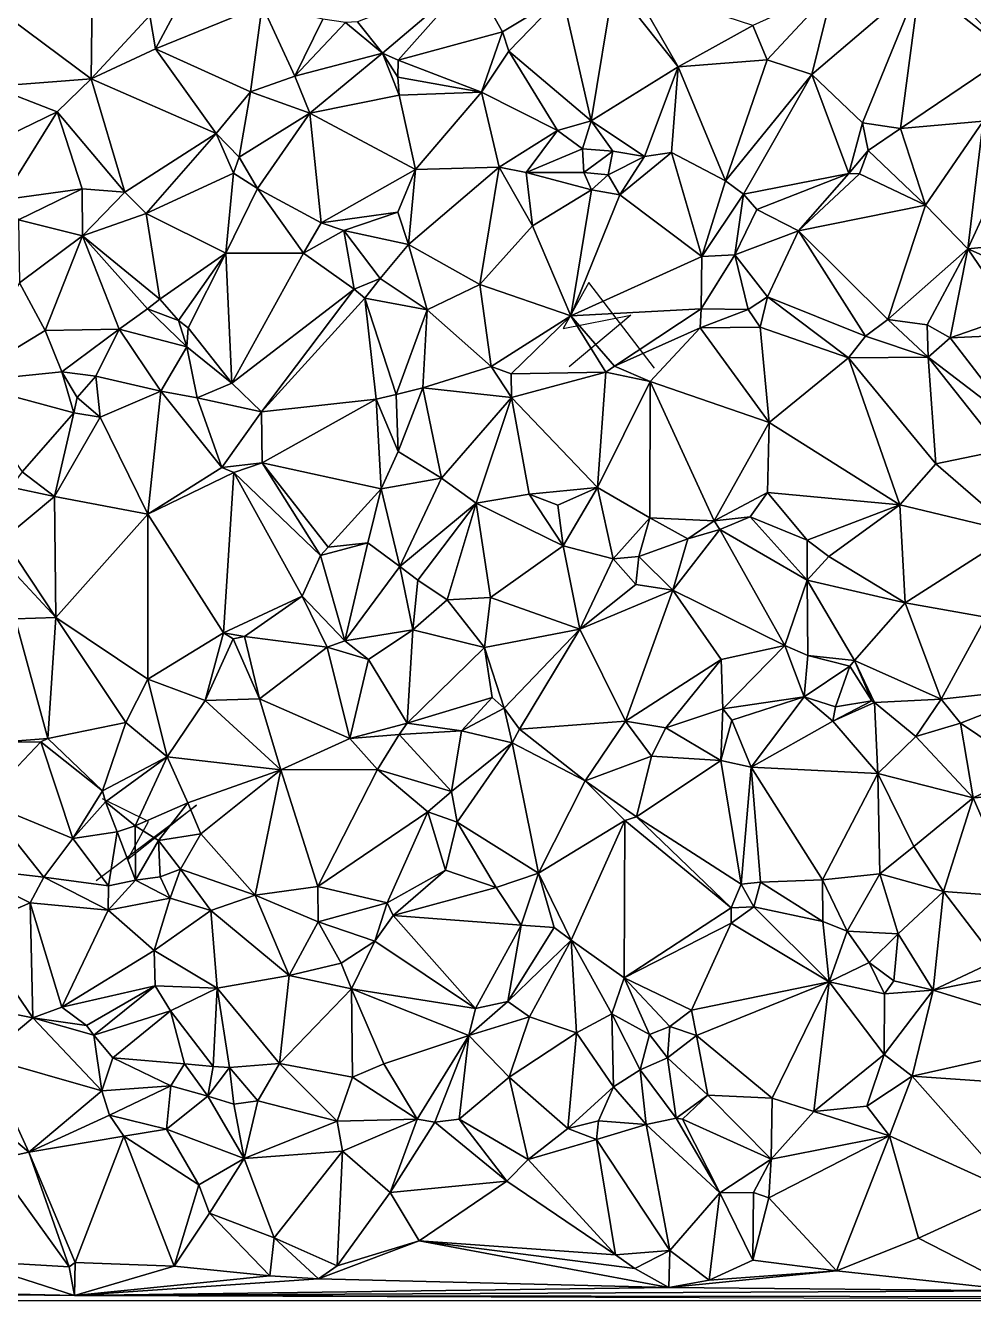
# Model space of a CAD drawing. Header units: metres. Extents: x -15 to 15.3, y -15 to 15.
# Drawn here: x -5.67 to 5.05, y -15 to -0.58 of the extents above; entities that cross this region are included whole.
import ezdxf

# ---------------------------------------------------------------- set-up
doc = ezdxf.new("R2010")
doc.units = ezdxf.units.M
for name, color, linetype in [('CRACKS', 1, 'Continuous'), ('STREET_MESH', 7, 'Continuous'), ('WATER_LINE', 5, 'Continuous')]:
    doc.layers.add(name, color=color, linetype=linetype)

msp = doc.modelspace()

# ---------------------------------------------------------------- linework, layer by layer
at = {"layer": 'CRACKS'}
for points in [[(1.443, -4.457, 0.1), (0.699, -3.487, 0.1), (0.409, -4.009, 0.1), (1.174, -3.859, 0.1), (0.478, -4.443, 0.1)], [(-4.871, -10.25, 0.1), (-3.734, -9.398, 0.1), (-4.515, -10.015, 0.1), (-4.279, -9.584, 0.1), (-4.798, -9.328, 0.1)]]:
    msp.add_polyline3d(points, dxfattribs=at)
at = {"layer": 'STREET_MESH'}
for points in [[(4.55, 0.039), (5.466, -0.908), (5.541, 0.537)], [(-4.912, 0.061), (-6.009, -0.382), (-4.928, -1.186)], [(-4.912, 0.061), (-4.928, -1.186), (-4.265, -0.468)], [(-4.199, -0.847), (-3.715, 0.057), (-4.265, -0.468)], [(-2.993, -0.357), (-3.715, 0.057), (-4.199, -0.847)], [(5.466, -0.908), (4.55, 0.039), (4.442, -0.093)], [(-1.634, -0.896), (-0.623, -0.037), (-1.917, -0.542)], [(-1.634, -0.896), (-1.457, -0.976), (-0.623, -0.037)], [(-1.457, -0.976), (-0.275, -0.654), (-0.623, -0.037)], [(-0.623, -0.037), (-0.275, -0.654), (0.402, -0.244)], [(0.724, -1.66), (0.977, -0.127), (0.402, -0.244)], [(0.977, -0.127), (0.724, -1.66), (1.709, -1.048)], [(1.186, -0.135), (0.977, -0.127), (1.709, -1.048)], [(2.552, -0.582), (1.186, -0.135), (1.709, -1.048)], [(4.442, -0.093), (3.458, -0.173), (3.221, -1.136)], [(3.794, -1.682), (4.442, -0.093), (3.221, -1.136)], [(3.794, -1.682), (4.221, -1.747), (4.442, -0.093)], [(4.221, -1.747), (5.466, -0.908), (4.442, -0.093)], [(-0.275, -0.654), (-0.207, -0.874), (0.402, -0.244)], [(-0.207, -0.874), (0.724, -1.66), (0.402, -0.244)], [(3.458, -0.173), (2.552, -0.582), (2.714, -0.97)], [(3.458, -0.173), (2.714, -0.97), (3.221, -1.136)], [(-6.009, -0.382), (-6.051, -1.274), (-4.928, -1.186)], [(-2.993, -0.357), (-4.199, -0.847), (-3.126, -1.331)], [(-2.625, -1.154), (-2.993, -0.357), (-3.126, -1.331)], [(-2.993, -0.357), (-2.625, -1.154), (-2.308, -0.509)], [(-4.928, -1.186), (-4.199, -0.847), (-4.265, -0.468)], [(-2.625, -1.154), (-2.05, -0.55), (-2.308, -0.509)], [(-1.634, -0.896), (-2.05, -0.55), (-2.625, -1.154)], [(-2.05, -0.55), (-1.634, -0.896), (-1.917, -0.542)], [(-0.515, -1.337), (-0.275, -0.654), (-1.457, -0.976)], [(-0.275, -0.654), (-0.515, -1.337), (-0.207, -0.874)], [(2.714, -0.97), (2.552, -0.582), (1.709, -1.048)], [(-4.199, -0.847), (-4.928, -1.186), (-3.514, -1.803)], [(-3.126, -1.331), (-4.199, -0.847), (-3.514, -1.803)], [(-2.453, -1.574), (-1.634, -0.896), (-2.625, -1.154)], [(-1.634, -0.896), (-2.453, -1.574), (-1.443, -1.37)], [(-1.458, -1.166), (-1.634, -0.896), (-1.443, -1.37)], [(-1.458, -1.166), (-1.457, -0.976), (-1.634, -0.896)], [(-1.458, -1.166), (-0.515, -1.337), (-1.457, -0.976)], [(-0.515, -1.337), (0.344, -1.769), (-0.207, -0.874)], [(0.344, -1.769), (0.724, -1.66), (-0.207, -0.874)], [(2.245, -2.339), (2.714, -0.97), (1.709, -1.048)], [(2.714, -0.97), (2.245, -2.339), (3.221, -1.136)], [(5.155, -1.663), (5.466, -0.908), (4.221, -1.747)], [(0.724, -1.66), (1.33, -2.064), (1.709, -1.048)], [(1.33, -2.064), (1.632, -2.02), (1.709, -1.048)], [(1.632, -2.02), (2.245, -2.339), (1.709, -1.048)], [(2.245, -2.339), (2.448, -2.49), (3.221, -1.136)], [(2.448, -2.49), (3.637, -2.255), (3.221, -1.136)], [(3.637, -2.255), (3.794, -1.682), (3.221, -1.136)], [(-6.051, -1.274), (-6.259, -2.018), (-5.309, -1.56)], [(-4.928, -1.186), (-6.051, -1.274), (-5.309, -1.56)], [(-4.546, -2.468), (-4.928, -1.186), (-5.309, -1.56)], [(-4.928, -1.186), (-4.546, -2.468), (-3.514, -1.803)], [(-2.453, -1.574), (-2.625, -1.154), (-3.126, -1.331)], [(-0.515, -1.337), (-1.458, -1.166), (-1.443, -1.37)], [(-3.252, -2.072), (-3.126, -1.331), (-3.514, -1.803)], [(-3.252, -2.072), (-2.453, -1.574), (-3.126, -1.331)], [(-2.453, -1.574), (-1.261, -2.212), (-1.443, -1.37)], [(-1.261, -2.212), (-0.515, -1.337), (-1.443, -1.37)], [(-0.515, -1.337), (-1.261, -2.212), (-0.313, -2.186)], [(0.344, -1.769), (-0.515, -1.337), (-0.313, -2.186)], [(-6.259, -2.018), (-5.928, -2.553), (-5.309, -1.56)], [(-5.928, -2.553), (-5.028, -2.431), (-5.309, -1.56)], [(-5.028, -2.431), (-4.546, -2.468), (-5.309, -1.56)], [(-3.252, -2.072), (-3.048, -2.425), (-2.453, -1.574)], [(-2.453, -1.574), (-3.048, -2.425), (-2.327, -2.812)], [(-1.261, -2.212), (-2.453, -1.574), (-2.327, -2.812)], [(0.344, -1.769), (0.628, -1.976), (0.724, -1.66)], [(0.628, -1.976), (0.972, -2.002), (0.724, -1.66)], [(0.724, -1.66), (0.972, -2.002), (1.33, -2.064)], [(3.857, -1.995), (3.794, -1.682), (3.637, -2.255)], [(3.794, -1.682), (3.857, -1.995), (4.221, -1.747)], [(5.155, -1.663), (4.221, -1.747), (4.506, -2.613)], [(4.982, -3.108), (5.155, -1.663), (4.506, -2.613)], [(5.155, -1.663), (4.982, -3.108), (5.629, -1.705)], [(4.982, -3.108), (6.706, -2.933), (5.629, -1.705)], [(-4.546, -2.468), (-4.303, -2.708), (-3.514, -1.803)], [(-4.303, -2.708), (-3.319, -2.254), (-3.514, -1.803)], [(-3.319, -2.254), (-3.252, -2.072), (-3.514, -1.803)], [(-0.009, -2.244), (0.344, -1.769), (-0.313, -2.186)], [(-0.009, -2.244), (0.628, -1.976), (0.344, -1.769)], [(4.221, -1.747), (3.857, -1.995), (4.506, -2.613)], [(0.642, -2.243), (0.628, -1.976), (-0.009, -2.244)], [(0.628, -1.976), (0.642, -2.243), (0.972, -2.002)], [(0.642, -2.243), (0.916, -2.271), (0.972, -2.002)], [(0.972, -2.002), (0.916, -2.271), (1.33, -2.064)], [(3.757, -2.26), (3.857, -1.995), (3.637, -2.255)], [(3.857, -1.995), (3.757, -2.26), (4.506, -2.613)], [(-3.252, -2.072), (-3.319, -2.254), (-3.048, -2.425)], [(0.916, -2.271), (1.048, -2.497), (1.33, -2.064)], [(1.048, -2.497), (1.632, -2.02), (1.33, -2.064)], [(1.632, -2.02), (1.048, -2.497), (1.976, -3.193)], [(2.245, -2.339), (1.632, -2.02), (1.976, -3.193)], [(-3.404, -3.157), (-3.319, -2.254), (-4.303, -2.708)], [(-3.319, -2.254), (-3.404, -3.157), (-3.048, -2.425)], [(-1.461, -2.692), (-1.261, -2.212), (-2.327, -2.812)], [(-1.261, -2.212), (-1.461, -2.692), (-1.341, -3.058)], [(-0.533, -3.512), (-0.313, -2.186), (-1.341, -3.058)], [(-0.313, -2.186), (-1.261, -2.212), (-1.341, -3.058)], [(-0.313, -2.186), (-0.533, -3.512), (0.061, -2.848)], [(-0.009, -2.244), (-0.313, -2.186), (0.061, -2.848)], [(0.642, -2.243), (-0.009, -2.244), (0.729, -2.441)], [(0.729, -2.441), (-0.009, -2.244), (0.061, -2.848)], [(0.916, -2.271), (0.642, -2.243), (0.729, -2.441)], [(0.916, -2.271), (0.729, -2.441), (1.048, -2.497)], [(2.448, -2.49), (2.6, -2.664), (3.637, -2.255)], [(2.6, -2.664), (3.068, -2.905), (3.637, -2.255)], [(3.068, -2.905), (3.757, -2.26), (3.637, -2.255)], [(3.757, -2.26), (3.068, -2.905), (4.506, -2.613)], [(-5.028, -2.431), (-5.928, -2.553), (-5.747, -2.779)], [(-5.024, -2.961), (-5.028, -2.431), (-5.747, -2.779)], [(-5.028, -2.431), (-5.024, -2.961), (-4.546, -2.468)], [(-3.404, -3.157), (-2.526, -3.156), (-3.048, -2.425)], [(-3.048, -2.425), (-2.526, -3.156), (-2.327, -2.812)], [(0.496, -3.866), (0.729, -2.441), (0.061, -2.848)], [(1.048, -2.497), (0.729, -2.441), (0.496, -3.866)], [(2.448, -2.49), (2.245, -2.339), (1.976, -3.193)], [(-4.546, -2.468), (-5.024, -2.961), (-4.303, -2.708)], [(1.048, -2.497), (0.496, -3.866), (1.976, -3.193)], [(2.35, -3.176), (2.448, -2.49), (1.976, -3.193)], [(2.35, -3.176), (2.6, -2.664), (2.448, -2.49)], [(-5.024, -2.961), (-4.15, -3.676), (-4.303, -2.708)], [(-4.15, -3.676), (-3.404, -3.157), (-4.303, -2.708)], [(-2.07, -2.902), (-1.461, -2.692), (-2.327, -2.812)], [(-1.461, -2.692), (-2.07, -2.902), (-1.341, -3.058)], [(2.6, -2.664), (2.35, -3.176), (3.068, -2.905)], [(3.068, -2.905), (4.078, -3.907), (4.506, -2.613)], [(4.078, -3.907), (4.982, -3.108), (4.506, -2.613)], [(-5.735, -3.492), (-5.024, -2.961), (-5.747, -2.779)], [(-2.526, -3.156), (-2.07, -2.902), (-2.327, -2.812)], [(-0.533, -3.512), (0.496, -3.866), (0.061, -2.848)], [(-5.024, -2.961), (-5.735, -3.492), (-5.447, -4.03)], [(-4.609, -4.016), (-5.024, -2.961), (-5.447, -4.03)], [(-4.15, -3.676), (-5.024, -2.961), (-4.291, -3.787)], [(-5.024, -2.961), (-4.609, -4.016), (-4.291, -3.787)], [(-2.526, -3.156), (-1.953, -3.565), (-2.07, -2.902)], [(-2.07, -2.902), (-1.66, -3.445), (-1.341, -3.058)], [(-1.953, -3.565), (-1.66, -3.445), (-2.07, -2.902)], [(3.068, -2.905), (2.35, -3.176), (2.717, -3.652)], [(3.825, -4.095), (3.068, -2.905), (2.717, -3.652)], [(3.068, -2.905), (3.825, -4.095), (4.078, -3.907)], [(6.706, -2.933), (4.982, -3.108), (6.084, -3.593)], [(-4.15, -3.676), (-3.939, -3.919), (-3.404, -3.157)], [(-3.404, -3.157), (-3.939, -3.919), (-3.828, -4.002)], [(-3.336, -4.626), (-3.404, -3.157), (-3.828, -4.002)], [(-3.336, -4.626), (-2.526, -3.156), (-3.404, -3.157)], [(-3.336, -4.626), (-1.953, -3.565), (-2.526, -3.156)], [(-1.66, -3.445), (-1.128, -3.796), (-1.341, -3.058)], [(-1.128, -3.796), (-0.533, -3.512), (-1.341, -3.058)], [(4.982, -3.108), (4.078, -3.907), (4.522, -3.968)], [(4.785, -4.114), (4.982, -3.108), (4.522, -3.968)], [(4.982, -3.108), (4.785, -4.114), (5.501, -3.864)], [(4.982, -3.108), (5.501, -3.864), (6.084, -3.593)], [(0.496, -3.866), (1.969, -3.786), (1.976, -3.193)], [(1.969, -3.786), (2.35, -3.176), (1.976, -3.193)], [(2.501, -3.793), (2.35, -3.176), (1.969, -3.786)], [(2.35, -3.176), (2.501, -3.793), (2.717, -3.652)], [(-1.66, -3.445), (-1.953, -3.565), (-1.832, -3.667)], [(-1.128, -3.796), (-1.66, -3.445), (-1.832, -3.667)], [(-5.735, -3.492), (-6.408, -4.617), (-5.447, -4.03)], [(-1.953, -3.565), (-3.336, -4.626), (-3.002, -4.949)], [(-1.832, -3.667), (-1.953, -3.565), (-3.002, -4.949)], [(-1.128, -3.796), (-0.406, -4.437), (-0.533, -3.512)], [(-0.533, -3.512), (-0.406, -4.437), (0.496, -3.866)], [(-3.939, -3.919), (-4.15, -3.676), (-4.291, -3.787)], [(-1.705, -4.809), (-1.832, -3.667), (-3.002, -4.949)], [(-1.48, -4.756), (-1.128, -3.796), (-1.832, -3.667)], [(-1.705, -4.809), (-1.48, -4.756), (-1.832, -3.667)], [(2.501, -3.793), (2.635, -3.993), (2.717, -3.652)], [(2.635, -3.993), (3.636, -4.339), (2.717, -3.652)], [(3.636, -4.339), (3.825, -4.095), (2.717, -3.652)], [(-4.609, -4.016), (-3.846, -4.215), (-4.291, -3.787)], [(-3.846, -4.215), (-3.939, -3.919), (-4.291, -3.787)], [(-1.48, -4.756), (-1.177, -4.68), (-1.128, -3.796)], [(-1.128, -3.796), (-1.177, -4.68), (-0.406, -4.437)], [(-0.406, -4.437), (-0.178, -4.521), (0.496, -3.866)], [(0.496, -3.866), (-0.178, -4.521), (0.893, -4.501)], [(0.989, -4.434), (1.969, -3.786), (0.496, -3.866)], [(0.989, -4.434), (0.496, -3.866), (0.893, -4.501)], [(1.969, -3.786), (0.989, -4.434), (1.959, -4.001)], [(2.501, -3.793), (1.969, -3.786), (1.959, -4.001)], [(2.635, -3.993), (2.501, -3.793), (1.959, -4.001)], [(5.501, -3.864), (4.785, -4.114), (5.603, -4.075)], [(-5.447, -4.03), (-6.408, -4.617), (-5.257, -4.498)], [(-4.609, -4.016), (-5.447, -4.03), (-5.257, -4.498)], [(-4.872, -4.547), (-4.609, -4.016), (-5.257, -4.498)], [(-4.138, -4.716), (-4.609, -4.016), (-4.872, -4.547)], [(-3.846, -4.215), (-4.609, -4.016), (-4.138, -4.716)], [(-3.939, -3.919), (-3.846, -4.215), (-3.828, -4.002)], [(-3.846, -4.215), (-3.336, -4.626), (-3.828, -4.002)], [(0.989, -4.434), (1.394, -4.607), (1.959, -4.001)], [(1.959, -4.001), (1.394, -4.607), (2.736, -5.071)], [(2.635, -3.993), (1.959, -4.001), (2.736, -5.071)], [(3.636, -4.339), (2.635, -3.993), (2.736, -5.071)], [(4.078, -3.907), (3.825, -4.095), (4.534, -4.331)], [(4.078, -3.907), (4.534, -4.331), (4.522, -3.968)], [(4.534, -4.331), (4.785, -4.114), (4.522, -3.968)], [(3.825, -4.095), (3.636, -4.339), (4.534, -4.331)], [(5.545, -5.107), (4.785, -4.114), (4.534, -4.331)], [(4.785, -4.114), (5.545, -5.107), (5.603, -4.075)], [(-3.846, -4.215), (-4.138, -4.716), (-3.727, -4.793)], [(-3.336, -4.626), (-3.846, -4.215), (-3.727, -4.793)], [(-1.177, -4.68), (-0.176, -4.788), (-0.406, -4.437)], [(-0.406, -4.437), (-0.176, -4.788), (-0.178, -4.521)], [(1.394, -4.607), (0.989, -4.434), (0.893, -4.501)], [(4.214, -6.001), (3.636, -4.339), (2.736, -5.071)], [(3.636, -4.339), (4.622, -5.54), (4.534, -4.331)], [(3.636, -4.339), (4.214, -6.001), (4.622, -5.54)], [(4.534, -4.331), (4.622, -5.54), (5.369, -5.385)], [(5.545, -5.107), (4.534, -4.331), (5.369, -5.385)], [(-6.408, -4.617), (-5.122, -4.961), (-5.257, -4.498)], [(-5.122, -4.961), (-5.086, -4.79), (-5.257, -4.498)], [(-5.086, -4.79), (-4.872, -4.547), (-5.257, -4.498)], [(-4.872, -4.547), (-5.086, -4.79), (-4.826, -5.013)], [(-4.138, -4.716), (-4.872, -4.547), (-4.826, -5.013)], [(-0.178, -4.521), (-0.176, -4.788), (0.893, -4.501)], [(-0.176, -4.788), (0.796, -5.808), (0.893, -4.501)], [(0.796, -5.808), (1.394, -4.607), (0.893, -4.501)], [(1.394, -4.607), (0.796, -5.808), (1.388, -6.149)], [(2.116, -6.185), (1.394, -4.607), (1.388, -6.149)], [(1.394, -4.607), (2.116, -6.185), (2.736, -5.071)], [(-5.122, -4.961), (-6.408, -4.617), (-5.705, -5.63)], [(-4.285, -6.108), (-4.138, -4.716), (-4.826, -5.013)], [(-3.449, -5.579), (-4.138, -4.716), (-4.285, -6.108)], [(-4.138, -4.716), (-3.449, -5.579), (-3.727, -4.793)], [(-3.336, -4.626), (-3.727, -4.793), (-3.002, -4.949)], [(-1.456, -5.4), (-1.48, -4.756), (-1.705, -4.809)], [(-1.456, -5.4), (-1.177, -4.68), (-1.48, -4.756)], [(-1.177, -4.68), (-1.456, -5.4), (-0.966, -5.699)], [(-1.177, -4.68), (-0.966, -5.699), (-0.176, -4.788)], [(-5.086, -4.79), (-5.122, -4.961), (-4.826, -5.013)], [(-3.727, -4.793), (-3.449, -5.579), (-3.002, -4.949)], [(-2.994, -5.529), (-1.705, -4.809), (-3.002, -4.949)], [(-2.994, -5.529), (-1.647, -5.82), (-1.705, -4.809)], [(-1.647, -5.82), (-1.456, -5.4), (-1.705, -4.809)], [(-0.176, -4.788), (-0.966, -5.699), (-0.573, -5.985)], [(-0.176, -4.788), (-0.573, -5.985), (0.023, -5.881)], [(-0.176, -4.788), (0.023, -5.881), (0.796, -5.808)], [(-5.122, -4.961), (-5.705, -5.63), (-5.34, -5.91)], [(-4.826, -5.013), (-5.122, -4.961), (-5.34, -5.91)], [(-4.285, -6.108), (-4.826, -5.013), (-5.34, -5.91)], [(-3.449, -5.579), (-2.994, -5.529), (-3.002, -4.949)], [(2.116, -6.185), (2.72, -5.863), (2.736, -5.071)], [(2.72, -5.863), (4.214, -6.001), (2.736, -5.071)], [(-1.456, -5.4), (-1.647, -5.82), (-0.966, -5.699)], [(5.369, -5.385), (4.622, -5.54), (5.519, -6.315)], [(-3.312, -5.638), (-3.449, -5.579), (-4.285, -6.108)], [(-3.449, -5.579), (-3.312, -5.638), (-2.994, -5.529)], [(-2.994, -5.529), (-3.312, -5.638), (-2.334, -6.576)], [(-2.994, -5.529), (-2.334, -6.576), (-2.248, -6.481)], [(-1.647, -5.82), (-2.994, -5.529), (-2.248, -6.481)], [(4.622, -5.54), (4.214, -6.001), (5.519, -6.315)], [(-5.705, -5.63), (-5.833, -5.802), (-5.34, -5.91)], [(-3.312, -5.638), (-4.285, -6.108), (-3.432, -7.449)], [(-2.543, -7.035), (-3.312, -5.638), (-3.432, -7.449)], [(-2.334, -6.576), (-3.312, -5.638), (-2.543, -7.035)], [(-0.966, -5.699), (-1.647, -5.82), (-1.439, -6.699)], [(-0.573, -5.985), (-0.966, -5.699), (-1.439, -6.699)], [(-5.34, -5.91), (-5.833, -5.802), (-5.914, -6.387)], [(-5.327, -7.277), (-5.34, -5.91), (-5.914, -6.387)], [(-5.327, -7.277), (-4.285, -6.108), (-5.34, -5.91)], [(-1.8, -6.431), (-1.647, -5.82), (-2.248, -6.481)], [(-1.647, -5.82), (-1.8, -6.431), (-1.439, -6.699)], [(0.023, -5.881), (-0.573, -5.985), (0.409, -6.465)], [(0.023, -5.881), (0.35, -6.007), (0.796, -5.808)], [(0.35, -6.007), (0.023, -5.881), (0.409, -6.465)], [(0.796, -5.808), (0.35, -6.007), (0.409, -6.465)], [(0.976, -6.612), (0.796, -5.808), (0.409, -6.465)], [(0.796, -5.808), (0.976, -6.612), (1.388, -6.149)], [(2.521, -6.138), (2.72, -5.863), (2.116, -6.185)], [(2.521, -6.138), (3.167, -6.401), (2.72, -5.863)], [(3.167, -6.401), (4.214, -6.001), (2.72, -5.863)], [(-1.234, -6.854), (-0.573, -5.985), (-1.439, -6.699)], [(-0.903, -7.078), (-0.573, -5.985), (-1.234, -6.854)], [(-0.903, -7.078), (-0.413, -7.051), (-0.573, -5.985)], [(-0.573, -5.985), (-0.413, -7.051), (0.409, -6.465)], [(4.214, -6.001), (3.167, -6.401), (3.411, -6.587)], [(4.276, -7.111), (4.214, -6.001), (3.411, -6.587)], [(4.214, -6.001), (4.276, -7.111), (5.519, -6.315)], [(-4.284, -7.972), (-4.285, -6.108), (-5.327, -7.277)], [(-4.285, -6.108), (-4.284, -7.972), (-3.432, -7.449)], [(0.976, -6.612), (1.265, -6.588), (1.388, -6.149)], [(1.265, -6.588), (1.819, -6.386), (1.388, -6.149)], [(1.819, -6.386), (2.116, -6.185), (1.388, -6.149)], [(2.116, -6.185), (1.819, -6.386), (2.18, -6.281)], [(2.521, -6.138), (2.116, -6.185), (2.18, -6.281)], [(3.168, -6.856), (2.521, -6.138), (2.18, -6.281)], [(3.167, -6.401), (2.521, -6.138), (3.168, -6.856)], [(1.819, -6.386), (1.647, -6.967), (2.18, -6.281)], [(1.647, -6.967), (2.915, -7.593), (2.18, -6.281)], [(2.915, -7.593), (3.168, -6.856), (2.18, -6.281)], [(4.276, -7.111), (5.185, -7.273), (5.519, -6.315)], [(-6.015, -6.538), (-5.327, -7.277), (-5.914, -6.387)], [(-2.334, -6.576), (-1.8, -6.431), (-2.248, -6.481)], [(-2.06, -7.541), (-1.8, -6.431), (-2.334, -6.576)], [(-1.8, -6.431), (-2.06, -7.541), (-1.439, -6.699)], [(-0.413, -7.051), (0.596, -7.408), (0.409, -6.465)], [(0.596, -7.408), (0.976, -6.612), (0.409, -6.465)], [(1.647, -6.967), (1.819, -6.386), (1.265, -6.588)], [(3.167, -6.401), (3.168, -6.856), (3.411, -6.587)], [(-6.015, -6.538), (-5.787, -7.293), (-5.327, -7.277)], [(-2.06, -7.541), (-2.334, -6.576), (-2.543, -7.035)], [(1.231, -6.905), (0.976, -6.612), (0.596, -7.408)], [(0.976, -6.612), (1.231, -6.905), (1.265, -6.588)], [(1.231, -6.905), (1.647, -6.967), (1.265, -6.588)], [(3.168, -6.856), (4.276, -7.111), (3.411, -6.587)], [(-2.06, -7.541), (-1.289, -7.417), (-1.439, -6.699)], [(-1.289, -7.417), (-1.234, -6.854), (-1.439, -6.699)], [(-0.903, -7.078), (-1.234, -6.854), (-1.289, -7.417)], [(1.647, -6.967), (1.231, -6.905), (0.596, -7.408)], [(3.176, -7.707), (3.168, -6.856), (2.915, -7.593)], [(3.176, -7.707), (3.703, -7.762), (3.168, -6.856)], [(3.703, -7.762), (4.276, -7.111), (3.168, -6.856)], [(-3.192, -7.491), (-2.543, -7.035), (-3.432, -7.449)], [(-3.192, -7.491), (-2.26, -7.612), (-2.543, -7.035)], [(-2.26, -7.612), (-2.06, -7.541), (-2.543, -7.035)], [(-0.413, -7.051), (-0.903, -7.078), (-0.482, -7.615)], [(-0.413, -7.051), (-0.482, -7.615), (0.596, -7.408)], [(1.112, -8.447), (1.647, -6.967), (0.596, -7.408)], [(1.647, -6.967), (1.112, -8.447), (2.195, -7.752)], [(1.647, -6.967), (2.195, -7.752), (2.915, -7.593)], [(-0.482, -7.615), (-0.903, -7.078), (-1.289, -7.417)], [(4.276, -7.111), (3.703, -7.762), (4.68, -8.199)], [(5.185, -7.273), (4.276, -7.111), (4.68, -8.199)], [(-5.787, -7.293), (-5.96, -8.685), (-5.418, -8.643)], [(-5.327, -7.277), (-5.787, -7.293), (-5.418, -8.643)], [(-4.534, -8.462), (-5.327, -7.277), (-5.418, -8.643)], [(-4.534, -8.462), (-4.284, -7.972), (-5.327, -7.277)], [(5.946, -8.06), (5.185, -7.273), (4.68, -8.199)], [(-4.284, -7.972), (-3.639, -8.215), (-3.432, -7.449)], [(-3.639, -8.215), (-3.323, -7.519), (-3.432, -7.449)], [(-3.323, -7.519), (-3.192, -7.491), (-3.432, -7.449)], [(-3.192, -7.491), (-3.323, -7.519), (-3.025, -8.197)], [(-2.26, -7.612), (-3.192, -7.491), (-3.025, -8.197)], [(-2.06, -7.541), (-1.79, -7.753), (-1.289, -7.417)], [(-1.289, -7.417), (-1.79, -7.753), (-1.356, -8.472)], [(-0.482, -7.615), (-1.289, -7.417), (-1.356, -8.472)], [(-0.482, -7.615), (-0.259, -8.303), (0.596, -7.408)], [(-0.259, -8.303), (-0.084, -8.539), (0.596, -7.408)], [(-0.084, -8.539), (1.112, -8.447), (0.596, -7.408)], [(-3.323, -7.519), (-3.639, -8.215), (-3.025, -8.197)], [(-2.001, -8.643), (-2.26, -7.612), (-3.025, -8.197)], [(-1.79, -7.753), (-2.06, -7.541), (-2.26, -7.612)], [(-2.001, -8.643), (-1.79, -7.753), (-2.26, -7.612)], [(-0.392, -8.18), (-0.482, -7.615), (-1.356, -8.472)], [(-0.392, -8.18), (-0.259, -8.303), (-0.482, -7.615)], [(2.915, -7.593), (2.195, -7.752), (2.214, -8.31)], [(2.915, -7.593), (2.214, -8.31), (3.133, -8.173)], [(3.176, -7.707), (2.915, -7.593), (3.133, -8.173)], [(-1.79, -7.753), (-2.001, -8.643), (-1.356, -8.472)], [(2.195, -7.752), (1.112, -8.447), (1.568, -8.524)], [(2.214, -8.31), (2.195, -7.752), (1.568, -8.524)], [(3.648, -7.828), (3.176, -7.707), (3.133, -8.173)], [(3.176, -7.707), (3.648, -7.828), (3.703, -7.762)], [(3.648, -7.828), (3.898, -8.217), (3.703, -7.762)], [(3.703, -7.762), (3.93, -8.239), (4.68, -8.199)], [(3.703, -7.762), (3.898, -8.217), (3.93, -8.239)], [(3.489, -8.287), (3.648, -7.828), (3.133, -8.173)], [(3.898, -8.217), (3.648, -7.828), (3.489, -8.287)], [(-4.534, -8.462), (-4.068, -8.851), (-4.284, -7.972)], [(-4.068, -8.851), (-3.639, -8.215), (-4.284, -7.972)], [(4.901, -8.473), (5.946, -8.06), (4.68, -8.199)], [(5.946, -8.06), (4.901, -8.473), (5.697, -9.008)], [(-2.781, -8.998), (-3.639, -8.215), (-4.068, -8.851)], [(-3.639, -8.215), (-2.781, -8.998), (-3.025, -8.197)], [(-2.781, -8.998), (-2.001, -8.643), (-3.025, -8.197)], [(-0.742, -8.557), (-0.392, -8.18), (-1.356, -8.472)], [(-0.259, -8.303), (-0.392, -8.18), (-0.742, -8.557)], [(2.214, -8.31), (2.314, -8.439), (3.133, -8.173)], [(2.314, -8.439), (2.536, -8.969), (3.133, -8.173)], [(2.536, -8.969), (3.459, -8.45), (3.133, -8.173)], [(3.459, -8.45), (3.489, -8.287), (3.133, -8.173)], [(3.898, -8.217), (3.459, -8.45), (3.93, -8.239)], [(3.898, -8.217), (3.489, -8.287), (3.459, -8.45)], [(3.93, -8.239), (4.397, -8.621), (4.68, -8.199)], [(4.397, -8.621), (4.901, -8.473), (4.68, -8.199)], [(-0.259, -8.303), (-0.742, -8.557), (-0.166, -8.692)], [(-0.084, -8.539), (-0.259, -8.303), (-0.166, -8.692)], [(2.19, -8.893), (2.214, -8.31), (1.568, -8.524)], [(2.19, -8.893), (2.314, -8.439), (2.214, -8.31)], [(3.93, -8.239), (3.459, -8.45), (3.966, -9.042)], [(4.397, -8.621), (3.93, -8.239), (3.966, -9.042)], [(-4.797, -9.236), (-4.534, -8.462), (-5.418, -8.643)], [(-4.534, -8.462), (-4.797, -9.236), (-4.068, -8.851)], [(-2.001, -8.643), (-1.444, -8.598), (-1.356, -8.472)], [(-1.444, -8.598), (-0.742, -8.557), (-1.356, -8.472)], [(1.112, -8.447), (-0.084, -8.539), (0.656, -9.123)], [(1.409, -8.846), (1.112, -8.447), (0.656, -9.123)], [(1.112, -8.447), (1.409, -8.846), (1.568, -8.524)], [(2.19, -8.893), (2.536, -8.969), (2.314, -8.439)], [(3.459, -8.45), (2.536, -8.969), (3.966, -9.042)], [(4.397, -8.621), (5.045, -9.315), (4.901, -8.473)], [(4.901, -8.473), (5.045, -9.315), (5.697, -9.008)], [(-5.96, -8.685), (-5.495, -8.682), (-5.418, -8.643)], [(-5.495, -8.682), (-4.797, -9.236), (-5.418, -8.643)], [(-2.001, -8.643), (-2.781, -8.998), (-1.691, -8.995)], [(-1.444, -8.598), (-2.001, -8.643), (-1.691, -8.995)], [(-0.855, -9.244), (-1.444, -8.598), (-1.691, -8.995)], [(-1.444, -8.598), (-0.855, -9.244), (-0.742, -8.557)], [(-0.742, -8.557), (-0.855, -9.244), (-0.166, -8.692)], [(0.656, -9.123), (-0.084, -8.539), (-0.166, -8.692)], [(1.409, -8.846), (2.19, -8.893), (1.568, -8.524)], [(5.045, -9.315), (4.397, -8.621), (3.966, -9.042)], [(-5.495, -8.682), (-5.96, -8.685), (-6.139, -9.36)], [(-5.132, -9.774), (-5.495, -8.682), (-6.139, -9.36)], [(-5.132, -9.774), (-4.797, -9.236), (-5.495, -8.682)], [(-0.855, -9.244), (-0.789, -9.592), (-0.166, -8.692)], [(-0.789, -9.592), (0.129, -10.168), (-0.166, -8.692)], [(0.129, -10.168), (0.656, -9.123), (-0.166, -8.692)], [(-4.797, -9.236), (-4.764, -9.36), (-4.068, -8.851)], [(-4.764, -9.36), (-4.43, -9.633), (-4.068, -8.851)], [(-4.43, -9.633), (-3.833, -9.373), (-4.068, -8.851)], [(-3.833, -9.373), (-2.781, -8.998), (-4.068, -8.851)], [(1.409, -8.846), (0.656, -9.123), (1.239, -9.53)], [(2.19, -8.893), (1.409, -8.846), (1.239, -9.53)], [(2.421, -10.292), (2.19, -8.893), (1.239, -9.53)], [(2.19, -8.893), (2.421, -10.292), (2.536, -8.969)], [(-2.781, -8.998), (-3.833, -9.373), (-3.688, -9.722)], [(-3.074, -10.417), (-2.781, -8.998), (-3.688, -9.722)], [(-2.781, -8.998), (-3.074, -10.417), (-2.364, -10.318)], [(-1.691, -8.995), (-2.781, -8.998), (-2.364, -10.318)], [(-1.119, -9.474), (-1.691, -8.995), (-2.364, -10.318)], [(-1.119, -9.474), (-0.855, -9.244), (-1.691, -8.995)], [(2.421, -10.292), (2.64, -10.269), (2.536, -8.969)], [(3.966, -9.042), (2.536, -8.969), (3.341, -10.242)], [(2.536, -8.969), (2.64, -10.269), (3.341, -10.242)], [(3.989, -10.174), (3.966, -9.042), (3.341, -10.242)], [(3.989, -10.174), (4.371, -9.865), (3.966, -9.042)], [(4.371, -9.865), (5.045, -9.315), (3.966, -9.042)], [(5.045, -9.315), (5.729, -9.271), (5.697, -9.008)], [(0.129, -10.168), (1.107, -9.571), (0.656, -9.123)], [(0.656, -9.123), (1.107, -9.571), (1.239, -9.53)], [(-6.408, -10.102), (-5.46, -10.212), (-6.139, -9.36)], [(-5.46, -10.212), (-5.132, -9.774), (-6.139, -9.36)], [(-5.132, -9.774), (-4.764, -9.36), (-4.797, -9.236)], [(-4.633, -9.698), (-4.764, -9.36), (-5.132, -9.774)], [(-4.764, -9.36), (-4.633, -9.698), (-4.43, -9.633)], [(-0.855, -9.244), (-1.119, -9.474), (-0.789, -9.592)], [(5.045, -9.315), (4.371, -9.865), (4.71, -10.376)], [(5.531, -10.433), (5.045, -9.315), (4.71, -10.376)], [(5.729, -9.271), (5.045, -9.315), (5.531, -10.433)], [(-3.833, -9.373), (-4.43, -9.633), (-4.167, -9.797)], [(-3.688, -9.722), (-3.833, -9.373), (-4.167, -9.797)], [(-1.582, -10.501), (-1.119, -9.474), (-2.364, -10.318)], [(-1.119, -9.474), (-1.582, -10.501), (-0.922, -10.133)], [(-0.789, -9.592), (-1.119, -9.474), (-0.922, -10.133)], [(-4.633, -9.698), (-4.425, -10.247), (-4.43, -9.633)], [(-4.43, -9.633), (-4.425, -10.247), (-4.167, -9.797)], [(-0.349, -10.33), (-0.789, -9.592), (-0.922, -10.133)], [(0.129, -10.168), (-0.789, -9.592), (-0.349, -10.33)], [(1.107, -9.571), (0.129, -10.168), (0.5, -10.924)], [(1.107, -9.571), (0.5, -10.924), (1.098, -11.352)], [(2.309, -10.56), (1.107, -9.571), (1.098, -11.352)], [(1.107, -9.571), (2.309, -10.56), (1.239, -9.53)], [(2.309, -10.56), (2.421, -10.292), (1.239, -9.53)], [(-4.731, -10.31), (-5.132, -9.774), (-5.46, -10.212)], [(-4.731, -10.31), (-4.633, -9.698), (-5.132, -9.774)], [(-4.425, -10.247), (-4.633, -9.698), (-4.731, -10.31)], [(-4.425, -10.247), (-4.146, -10.207), (-4.167, -9.797)], [(-3.916, -10.122), (-3.688, -9.722), (-4.167, -9.797)], [(-4.146, -10.207), (-3.916, -10.122), (-4.167, -9.797)], [(-3.916, -10.122), (-3.074, -10.417), (-3.688, -9.722)], [(4.371, -9.865), (3.989, -10.174), (4.71, -10.376)], [(-5.617, -10.502), (-6.408, -10.102), (-6.278, -10.79)], [(-5.617, -10.502), (-5.46, -10.212), (-6.408, -10.102)], [(-5.617, -10.502), (-4.735, -10.587), (-5.46, -10.212)], [(-4.735, -10.587), (-4.731, -10.31), (-5.46, -10.212)], [(-4.425, -10.247), (-4.033, -10.449), (-4.146, -10.207)], [(-4.146, -10.207), (-4.033, -10.449), (-3.916, -10.122)], [(-3.916, -10.122), (-4.033, -10.449), (-3.574, -10.589)], [(-3.074, -10.417), (-3.916, -10.122), (-3.574, -10.589)], [(-1.582, -10.501), (-1.513, -10.645), (-0.922, -10.133)], [(-1.513, -10.645), (-0.349, -10.33), (-0.922, -10.133)], [(0.129, -10.168), (-0.349, -10.33), (-0.064, -10.754)], [(0.129, -10.168), (-0.064, -10.754), (0.308, -10.783)], [(0.5, -10.924), (0.129, -10.168), (0.308, -10.783)], [(3.621, -10.823), (3.989, -10.174), (3.341, -10.242)], [(3.989, -10.174), (3.621, -10.823), (4.194, -10.852)], [(3.989, -10.174), (4.194, -10.852), (4.71, -10.376)], [(-4.425, -10.247), (-4.731, -10.31), (-4.735, -10.587)], [(-4.033, -10.449), (-4.425, -10.247), (-4.735, -10.587)], [(-3.074, -10.417), (-2.36, -10.719), (-2.364, -10.318)], [(-2.36, -10.719), (-1.582, -10.501), (-2.364, -10.318)], [(-0.349, -10.33), (-1.513, -10.645), (-0.064, -10.754)], [(2.421, -10.292), (2.309, -10.56), (2.565, -10.549)], [(2.64, -10.269), (2.421, -10.292), (2.565, -10.549)], [(3.344, -10.714), (2.64, -10.269), (2.565, -10.549)], [(2.64, -10.269), (3.344, -10.714), (3.341, -10.242)], [(3.344, -10.714), (3.621, -10.823), (3.341, -10.242)], [(4.194, -10.852), (4.592, -11.492), (4.71, -10.376)], [(4.592, -11.492), (5.302, -11.156), (4.71, -10.376)], [(5.302, -11.156), (5.531, -10.433), (4.71, -10.376)], [(-5.584, -11.803), (-5.617, -10.502), (-6.278, -10.79)], [(-5.584, -11.803), (-5.258, -11.682), (-5.617, -10.502)], [(-5.258, -11.682), (-4.735, -10.587), (-5.617, -10.502)], [(-4.214, -11.042), (-4.033, -10.449), (-4.735, -10.587)], [(-4.033, -10.449), (-4.214, -11.042), (-3.574, -10.589)], [(-3.074, -10.417), (-3.574, -10.589), (-2.689, -11.323)], [(-2.36, -10.719), (-3.074, -10.417), (-2.689, -11.323)], [(-1.582, -10.501), (-2.36, -10.719), (-1.72, -10.938)], [(-1.513, -10.645), (-1.582, -10.501), (-1.72, -10.938)], [(-5.258, -11.682), (-4.214, -11.042), (-4.735, -10.587)], [(-4.214, -11.042), (-3.501, -11.468), (-3.574, -10.589)], [(-3.574, -10.589), (-3.501, -11.468), (-2.689, -11.323)], [(-1.513, -10.645), (-1.72, -10.938), (-0.583, -11.699)], [(-0.064, -10.754), (-1.513, -10.645), (-0.583, -11.699)], [(2.307, -10.731), (2.309, -10.56), (1.098, -11.352)], [(2.565, -10.549), (2.307, -10.731), (3.414, -11.396)], [(2.309, -10.56), (2.307, -10.731), (2.565, -10.549)], [(3.344, -10.714), (2.565, -10.549), (3.414, -11.396)], [(-6.86, -11.55), (-5.584, -11.803), (-6.278, -10.79)], [(-2.1, -11.186), (-2.36, -10.719), (-2.689, -11.323)], [(-2.36, -10.719), (-2.1, -11.186), (-1.72, -10.938)], [(-0.217, -11.619), (-0.064, -10.754), (-0.583, -11.699)], [(-0.064, -10.754), (-0.217, -11.619), (0.308, -10.783)], [(-0.217, -11.619), (0.5, -10.924), (0.308, -10.783)], [(2.307, -10.731), (1.098, -11.352), (1.861, -11.715)], [(2.307, -10.731), (1.861, -11.715), (3.414, -11.396)], [(3.621, -10.823), (3.344, -10.714), (3.414, -11.396)], [(-2.1, -11.186), (-1.983, -11.477), (-1.72, -10.938)], [(-1.72, -10.938), (-1.983, -11.477), (-0.583, -11.699)], [(0.5, -10.924), (-0.217, -11.619), (0.029, -11.791)], [(0.5, -10.924), (0.029, -11.791), (0.56, -11.972)], [(0.961, -11.759), (0.5, -10.924), (0.56, -11.972)], [(0.5, -10.924), (0.961, -11.759), (1.098, -11.352)], [(3.869, -11.176), (3.621, -10.823), (3.414, -11.396)], [(3.621, -10.823), (3.869, -11.176), (4.194, -10.852)], [(3.869, -11.176), (4.145, -11.385), (4.194, -10.852)], [(4.194, -10.852), (4.145, -11.385), (4.592, -11.492)], [(-4.214, -11.042), (-5.258, -11.682), (-4.202, -11.442)], [(-4.214, -11.042), (-4.202, -11.442), (-3.501, -11.468)], [(-1.983, -11.477), (-2.1, -11.186), (-2.689, -11.323)], [(4.043, -11.533), (3.869, -11.176), (3.414, -11.396)], [(4.145, -11.385), (3.869, -11.176), (4.043, -11.533)], [(5.728, -11.259), (5.302, -11.156), (4.592, -11.492)], [(-2.689, -11.323), (-3.501, -11.468), (-2.797, -12.32)], [(-1.983, -11.477), (-2.689, -11.323), (-2.797, -12.32)], [(0.961, -11.759), (1.386, -11.993), (1.098, -11.352)], [(1.098, -11.352), (1.615, -11.9), (1.861, -11.715)], [(1.386, -11.993), (1.615, -11.9), (1.098, -11.352)], [(4.145, -11.385), (4.043, -11.533), (4.592, -11.492)], [(5.728, -11.259), (4.592, -11.492), (6.317, -12.02)], [(-5.258, -11.682), (-4.979, -11.89), (-4.202, -11.442)], [(-4.202, -11.442), (-4.979, -11.89), (-4.896, -12)], [(-4.202, -11.442), (-4.896, -12), (-4.028, -11.725)], [(-3.501, -11.468), (-4.202, -11.442), (-4.028, -11.725)], [(-3.549, -12.353), (-3.501, -11.468), (-4.028, -11.725)], [(-3.364, -12.363), (-3.501, -11.468), (-3.549, -12.353)], [(-3.501, -11.468), (-3.364, -12.363), (-2.797, -12.32)], [(-1.971, -12.474), (-1.983, -11.477), (-2.797, -12.32)], [(-1.983, -11.477), (-0.659, -12.004), (-0.583, -11.699)], [(-1.983, -11.477), (-1.619, -12.324), (-0.659, -12.004)], [(-1.983, -11.477), (-1.971, -12.474), (-1.619, -12.324)], [(1.861, -11.715), (1.916, -12.001), (3.414, -11.396)], [(1.916, -12.001), (2.77, -12.713), (3.414, -11.396)], [(2.77, -12.713), (3.243, -12.863), (3.414, -11.396)], [(3.243, -12.863), (4.039, -12.218), (3.414, -11.396)], [(4.039, -12.218), (4.043, -11.533), (3.414, -11.396)], [(4.592, -11.492), (4.039, -12.218), (4.353, -12.461)], [(4.043, -11.533), (4.039, -12.218), (4.592, -11.492)], [(4.592, -11.492), (4.353, -12.461), (6.317, -12.02)], [(-6.86, -11.55), (-6.123, -12.253), (-5.584, -11.803)], [(-0.659, -12.004), (-0.217, -11.619), (-0.583, -11.699)], [(0.029, -11.791), (-0.217, -11.619), (-0.659, -12.004)], [(-6.123, -12.253), (-4.806, -12.63), (-5.584, -11.803)], [(-4.979, -11.89), (-5.258, -11.682), (-5.584, -11.803)], [(-4.979, -11.89), (-5.584, -11.803), (-4.896, -12)], [(-5.584, -11.803), (-4.806, -12.63), (-4.896, -12)], [(-4.896, -12), (-4.682, -12.254), (-4.028, -11.725)], [(-4.682, -12.254), (-3.872, -12.325), (-4.028, -11.725)], [(-3.872, -12.325), (-3.549, -12.353), (-4.028, -11.725)], [(-0.203, -12.473), (0.029, -11.791), (-0.659, -12.004)], [(0.029, -11.791), (-0.203, -12.473), (0.56, -11.972)], [(0.979, -12.583), (0.961, -11.759), (0.56, -11.972)], [(0.961, -11.759), (0.979, -12.583), (1.279, -12.391)], [(1.386, -11.993), (0.961, -11.759), (1.279, -12.391)], [(1.615, -11.9), (1.916, -12.001), (1.861, -11.715)], [(1.615, -11.9), (1.386, -11.993), (1.59, -12.254)], [(1.916, -12.001), (1.615, -11.9), (1.59, -12.254)], [(-4.806, -12.63), (-4.682, -12.254), (-4.896, -12)], [(-1.619, -12.324), (-1.241, -12.949), (-0.659, -12.004)], [(-0.659, -12.004), (-1.241, -12.949), (-1.04, -12.982)], [(-0.766, -12.947), (-0.659, -12.004), (-1.04, -12.982)], [(-0.766, -12.947), (-0.203, -12.473), (-0.659, -12.004)], [(-0.203, -12.473), (0.463, -13.054), (0.56, -11.972)], [(0.463, -13.054), (0.979, -12.583), (0.56, -11.972)], [(1.59, -12.254), (1.386, -11.993), (1.279, -12.391)], [(1.916, -12.001), (1.59, -12.254), (2.044, -12.679)], [(2.77, -12.713), (1.916, -12.001), (2.044, -12.679)], [(4.353, -12.461), (6.472, -12.611), (6.317, -12.02)], [(-6.123, -12.253), (-6.455, -12.626), (-5.632, -13.323)], [(-4.806, -12.63), (-6.123, -12.253), (-5.632, -13.323)], [(-4.682, -12.254), (-4.806, -12.63), (-4.027, -12.572)], [(-3.872, -12.325), (-4.682, -12.254), (-4.027, -12.572)], [(1.688, -12.938), (1.59, -12.254), (1.279, -12.391)], [(1.59, -12.254), (1.688, -12.938), (2.044, -12.679)], [(3.843, -12.803), (4.039, -12.218), (3.243, -12.863)], [(4.039, -12.218), (3.843, -12.803), (4.353, -12.461)], [(-3.606, -12.69), (-3.872, -12.325), (-4.027, -12.572)], [(-3.872, -12.325), (-3.606, -12.69), (-3.549, -12.353)], [(-3.606, -12.69), (-3.364, -12.363), (-3.549, -12.353)], [(-3.606, -12.69), (-3.312, -12.78), (-3.364, -12.363)], [(-3.364, -12.363), (-3.044, -12.743), (-2.797, -12.32)], [(-3.364, -12.363), (-3.312, -12.78), (-3.044, -12.743)], [(-3.044, -12.743), (-2.146, -12.972), (-2.797, -12.32)], [(-2.146, -12.972), (-1.971, -12.474), (-2.797, -12.32)], [(-1.619, -12.324), (-1.971, -12.474), (-1.241, -12.949)], [(0.979, -12.583), (1.348, -13.008), (1.279, -12.391)], [(1.348, -13.008), (1.688, -12.938), (1.279, -12.391)], [(-1.971, -12.474), (-2.146, -12.972), (-1.241, -12.949)], [(-0.766, -12.947), (0.014, -13.405), (-0.203, -12.473)], [(0.014, -13.405), (0.463, -13.054), (-0.203, -12.473)], [(3.843, -12.803), (4.096, -13.138), (4.353, -12.461)], [(4.096, -13.138), (5.528, -13.791), (4.353, -12.461)], [(5.528, -13.791), (6.472, -12.611), (4.353, -12.461)], [(-6.455, -12.626), (-6.045, -13.411), (-5.632, -13.323)], [(-4.72, -12.902), (-4.806, -12.63), (-5.632, -13.323)], [(-4.806, -12.63), (-4.72, -12.902), (-4.027, -12.572)], [(-4.72, -12.902), (-4.075, -13.062), (-4.027, -12.572)], [(-4.075, -13.062), (-3.606, -12.69), (-4.027, -12.572)], [(0.463, -13.054), (0.81, -12.969), (0.979, -12.583)], [(0.979, -12.583), (0.81, -12.969), (1.348, -13.008)], [(1.688, -12.938), (1.759, -12.948), (2.044, -12.679)], [(1.759, -12.948), (2.761, -13.4), (2.044, -12.679)], [(2.761, -13.4), (2.77, -12.713), (2.044, -12.679)], [(-3.606, -12.69), (-4.075, -13.062), (-3.197, -13.394)], [(-3.312, -12.78), (-3.606, -12.69), (-3.197, -13.394)], [(-3.044, -12.743), (-3.312, -12.78), (-3.197, -13.394)], [(-2.146, -12.972), (-3.044, -12.743), (-3.197, -13.394)], [(2.77, -12.713), (2.761, -13.4), (3.243, -12.863)], [(4.096, -13.138), (3.843, -12.803), (3.243, -12.863)], [(-4.558, -13.14), (-4.72, -12.902), (-5.632, -13.323)], [(-4.075, -13.062), (-4.72, -12.902), (-4.558, -13.14)], [(-2.084, -13.311), (-2.146, -12.972), (-3.197, -13.394)], [(-1.241, -12.949), (-2.146, -12.972), (-2.084, -13.311)], [(-1.241, -12.949), (-2.084, -13.311), (-1.547, -13.777)], [(-1.241, -12.949), (-1.547, -13.777), (-1.04, -12.982)], [(-0.229, -13.651), (-0.766, -12.947), (-1.04, -12.982)], [(0.014, -13.405), (-0.766, -12.947), (-0.229, -13.651)], [(0.81, -12.969), (0.463, -13.054), (0.786, -13.18)], [(1.348, -13.008), (0.81, -12.969), (0.786, -13.18)], [(2.18, -13.781), (1.688, -12.938), (1.348, -13.008)], [(1.688, -12.938), (2.18, -13.781), (1.759, -12.948)], [(1.759, -12.948), (2.18, -13.781), (2.761, -13.4)], [(2.761, -13.4), (4.096, -13.138), (3.243, -12.863)], [(-4.075, -13.062), (-4.558, -13.14), (-3.709, -13.691)], [(-3.197, -13.394), (-4.075, -13.062), (-3.709, -13.691)], [(-1.547, -13.777), (-0.229, -13.651), (-1.04, -12.982)], [(0.463, -13.054), (0.014, -13.405), (0.786, -13.18)], [(1.616, -14.435), (1.348, -13.008), (0.786, -13.18)], [(1.616, -14.435), (2.18, -13.781), (1.348, -13.008)], [(-4.558, -13.14), (-5.632, -13.323), (-5.108, -14.568)], [(-4.558, -13.14), (-5.108, -14.568), (-3.987, -14.611)], [(-3.709, -13.691), (-4.558, -13.14), (-3.987, -14.611)], [(0.014, -13.405), (0.999, -14.482), (0.786, -13.18)], [(0.999, -14.482), (1.616, -14.435), (0.786, -13.18)], [(4.096, -13.138), (2.732, -13.84), (3.499, -14.665)], [(4.096, -13.138), (2.761, -13.4), (2.732, -13.84)], [(4.426, -14.296), (4.096, -13.138), (3.499, -14.665)], [(4.096, -13.138), (4.426, -14.296), (5.528, -13.791)], [(-5.632, -13.323), (-6.045, -13.411), (-5.175, -14.62)], [(-5.632, -13.323), (-5.175, -14.62), (-5.108, -14.568)], [(-3.589, -14.01), (-3.197, -13.394), (-3.709, -13.691)], [(-3.197, -13.394), (-3.589, -14.01), (-2.856, -14.289)], [(-2.084, -13.311), (-3.197, -13.394), (-2.856, -14.289)], [(-2.147, -14.606), (-2.084, -13.311), (-2.856, -14.289)], [(-2.084, -13.311), (-2.147, -14.606), (-1.547, -13.777)], [(0.999, -14.482), (0.014, -13.405), (-0.229, -13.651)], [(2.761, -13.4), (2.18, -13.781), (2.559, -13.778)], [(2.732, -13.84), (2.761, -13.4), (2.559, -13.778)], [(-5.175, -14.62), (-6.045, -13.411), (-6.335, -14.55)], [(-3.589, -14.01), (-3.709, -13.691), (-3.987, -14.611)], [(-1.217, -14.325), (-0.229, -13.651), (-1.547, -13.777)], [(0.999, -14.482), (-0.229, -13.651), (-1.217, -14.325)], [(-2.147, -14.606), (-1.217, -14.325), (-1.547, -13.777)], [(1.616, -14.435), (2.061, -14.771), (2.18, -13.781)], [(2.061, -14.771), (2.552, -14.542), (2.18, -13.781)], [(2.18, -13.781), (2.552, -14.542), (2.559, -13.778)], [(2.552, -14.542), (2.732, -13.84), (2.559, -13.778)], [(5.528, -13.791), (4.426, -14.296), (5.588, -14.889)], [(2.732, -13.84), (2.552, -14.542), (3.499, -14.665)], [(-2.908, -14.722), (-3.589, -14.01), (-3.987, -14.611)], [(-3.589, -14.01), (-2.908, -14.722), (-2.856, -14.289)], [(-2.856, -14.289), (-2.908, -14.722), (-2.358, -14.754)], [(-2.147, -14.606), (-2.856, -14.289), (-2.358, -14.754)], [(-1.217, -14.325), (-2.147, -14.606), (-2.358, -14.754)], [(1.603, -14.854), (-1.217, -14.325), (-2.358, -14.754)], [(1.603, -14.854), (1.218, -14.637), (-1.217, -14.325)], [(1.218, -14.637), (0.999, -14.482), (-1.217, -14.325)], [(5.588, -14.889), (4.426, -14.296), (3.499, -14.665)], [(-6.335, -14.55), (-7.633, -14.885), (-5.116, -14.944)], [(-5.175, -14.62), (-6.335, -14.55), (-5.116, -14.944)], [(0.999, -14.482), (1.218, -14.637), (1.616, -14.435)], [(1.616, -14.435), (1.218, -14.637), (1.603, -14.854)], [(2.061, -14.771), (1.616, -14.435), (1.603, -14.854)], [(2.552, -14.542), (2.061, -14.771), (3.499, -14.665)], [(-5.108, -14.568), (-5.175, -14.62), (-5.116, -14.944)], [(-3.987, -14.611), (-5.108, -14.568), (-5.116, -14.944)], [(-2.908, -14.722), (-3.987, -14.611), (-5.116, -14.944)], [(1.603, -14.854), (5.588, -14.889), (3.499, -14.665)], [(2.061, -14.771), (1.603, -14.854), (3.499, -14.665)], [(-2.908, -14.722), (-5.116, -14.944), (-2.358, -14.754)], [(-5.116, -14.944), (1.603, -14.854), (-2.358, -14.754)], [(-7.633, -14.885), (-9.52, -14.893), (-5.116, -14.944)], [(5.588, -14.889), (1.603, -14.854), (-5.116, -14.944)], [(5.588, -14.889), (-5.116, -14.944), (9.488, -14.962)], [(9.488, -14.962), (-5.116, -14.944), (12.548, -14.999)]]:
    msp.add_3dface(points, dxfattribs=at)
at = {"layer": 'WATER_LINE'}
msp.add_3dface([(-14.978, -14.999, 0.05), (14.998, -14.999, 0.05), (14.998, 15, 0.05), (-14.978, 15, 0.05)], dxfattribs=at)

doc.saveas('drawing.dxf')
